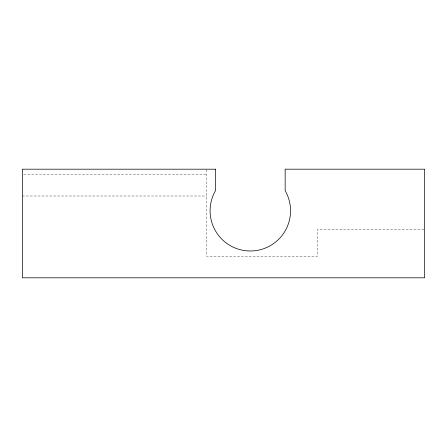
<?xml version="1.0" encoding="UTF-8"?>
<svg xmlns="http://www.w3.org/2000/svg" width="447" height="447" viewBox="0 0 447 447"><rect width="100%" height="100%" fill="white"/><g stroke="black" fill="none" stroke-linecap="round" stroke-linejoin="round"><path stroke-width="0.34" stroke-dasharray="2.23 1.68" d="M23.747 174.553L206.648 174.553M22.35 196.01L206.648 196.01M423.952 229.534L317.37 229.534L317.37 256.354L206.648 256.354L206.648 169.19"/><path stroke-width="0.67" d="M215.482 169.19L22.35 169.19L22.35 277.81L424.65 277.81L424.65 169.19L285.158 169.19L285.158 190.645A40.23 40.23 0 0 1 250.32 250.99A40.23 40.23 0 0 1 215.482 190.645L215.482 169.19"/></g></svg>
